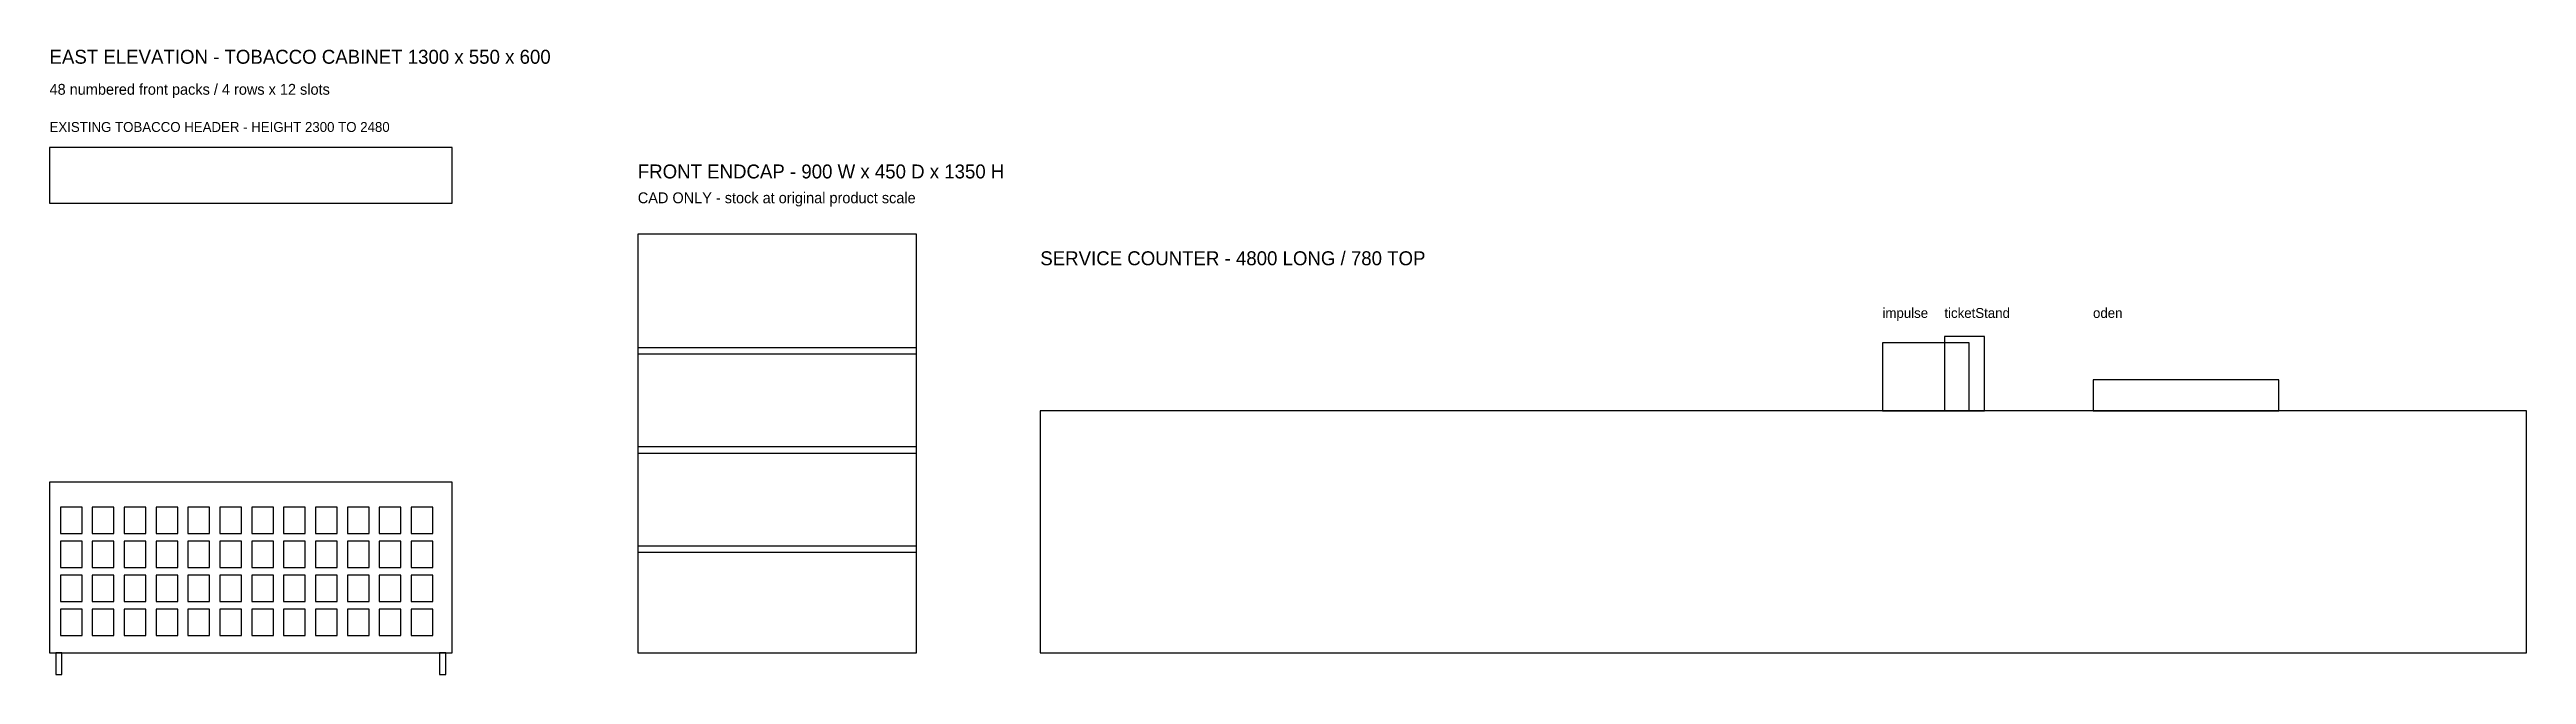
# Model space of a CAD drawing. Header units: millimetres. Extents: x 0 to 8000, y -70 to 1946.
import ezdxf

# ---------------------------------------------------------------- set-up
doc = ezdxf.new("R2010")
doc.units = ezdxf.units.MM
for name, color, linetype in [('DIMENSIONS', 4, 'Continuous'), ('FIXTURE', 7, 'Continuous'), ('PACKS', 3, 'Continuous'), ('PROPOSAL', 2, 'Continuous')]:
    doc.layers.add(name, color=color, linetype=linetype)

msp = doc.modelspace()

# ---------------------------------------------------------------- linework, layer by layer
at = {"layer": 'FIXTURE'}
for points in [[(0, 1450), (1300, 1450), (1300, 1630), (0, 1630)], [(5920, 780), (6200, 780), (6200, 1000), (5920, 1000)], [(6120, 780), (6250, 780), (6250, 1020), (6120, 1020)], [(6600, 780), (7200, 780), (7200, 880), (6600, 880)], [(3200, 0), (8000, 0), (8000, 780), (3200, 780)], [(0, 0), (1300, 0), (1300, 550), (0, 550)], [(20, -70), (40, -70), (40, 0), (20, 0)], [(1260, -70), (1280, -70), (1280, 0), (1260, 0)]]:
    msp.add_lwpolyline(points, close=True, dxfattribs=at)
at = {"layer": 'PACKS'}
for points in [[(35, 385), (105, 385), (105, 470), (35, 470)], [(138, 385), (208, 385), (208, 470), (138, 470)], [(241, 385), (311, 385), (311, 470), (241, 470)], [(344, 385), (414, 385), (414, 470), (344, 470)], [(447, 385), (517, 385), (517, 470), (447, 470)], [(550, 385), (620, 385), (620, 470), (550, 470)], [(653, 385), (723, 385), (723, 470), (653, 470)], [(756, 385), (826, 385), (826, 470), (756, 470)], [(859, 385), (929, 385), (929, 470), (859, 470)], [(962, 385), (1032, 385), (1032, 470), (962, 470)], [(1065, 385), (1135, 385), (1135, 470), (1065, 470)], [(1168, 385), (1238, 385), (1238, 470), (1168, 470)], [(35, 275), (105, 275), (105, 360), (35, 360)], [(138, 275), (208, 275), (208, 360), (138, 360)], [(241, 275), (311, 275), (311, 360), (241, 360)], [(344, 275), (414, 275), (414, 360), (344, 360)], [(447, 275), (517, 275), (517, 360), (447, 360)], [(550, 275), (620, 275), (620, 360), (550, 360)], [(653, 275), (723, 275), (723, 360), (653, 360)], [(756, 275), (826, 275), (826, 360), (756, 360)], [(859, 275), (929, 275), (929, 360), (859, 360)], [(962, 275), (1032, 275), (1032, 360), (962, 360)], [(1065, 275), (1135, 275), (1135, 360), (1065, 360)], [(1168, 275), (1238, 275), (1238, 360), (1168, 360)], [(35, 165), (105, 165), (105, 250), (35, 250)], [(138, 165), (208, 165), (208, 250), (138, 250)], [(241, 165), (311, 165), (311, 250), (241, 250)], [(344, 165), (414, 165), (414, 250), (344, 250)], [(447, 165), (517, 165), (517, 250), (447, 250)], [(550, 165), (620, 165), (620, 250), (550, 250)], [(653, 165), (723, 165), (723, 250), (653, 250)], [(756, 165), (826, 165), (826, 250), (756, 250)], [(859, 165), (929, 165), (929, 250), (859, 250)], [(962, 165), (1032, 165), (1032, 250), (962, 250)], [(1065, 165), (1135, 165), (1135, 250), (1065, 250)], [(1168, 165), (1238, 165), (1238, 250), (1168, 250)], [(35, 55), (105, 55), (105, 140), (35, 140)], [(138, 55), (208, 55), (208, 140), (138, 140)], [(241, 55), (311, 55), (311, 140), (241, 140)], [(344, 55), (414, 55), (414, 140), (344, 140)], [(447, 55), (517, 55), (517, 140), (447, 140)], [(550, 55), (620, 55), (620, 140), (550, 140)], [(653, 55), (723, 55), (723, 140), (653, 140)], [(756, 55), (826, 55), (826, 140), (756, 140)], [(859, 55), (929, 55), (929, 140), (859, 140)], [(962, 55), (1032, 55), (1032, 140), (962, 140)], [(1065, 55), (1135, 55), (1135, 140), (1065, 140)], [(1168, 55), (1238, 55), (1238, 140), (1168, 140)]]:
    msp.add_lwpolyline(points, close=True, dxfattribs=at)
at = {"layer": 'PROPOSAL'}
for points in [[(1900, 0), (2800, 0), (2800, 1350), (1900, 1350)], [(1900, 964), (2800, 964), (2800, 984), (1900, 984)], [(1900, 644), (2800, 644), (2800, 664), (1900, 664)], [(1900, 324), (2800, 324), (2800, 344), (1900, 344)]]:
    msp.add_lwpolyline(points, close=True, dxfattribs=at)

# ---------------------------------------------------------------- texts
at = {"layer": 'DIMENSIONS'}
for s, height, p in [('EAST ELEVATION - TOBACCO CABINET 1300 x 550 x 600', 45, (0, 1900)), ('48 numbered front packs / 4 rows x 12 slots', 35, (0, 1800)), ('EXISTING TOBACCO HEADER - HEIGHT 2300 TO 2480', 32, (0, 1680)), ('FRONT ENDCAP - 900 W x 450 D x 1350 H', 45, (1900, 1530)), ('CAD ONLY - stock at original product scale', 35, (1900, 1450)), ('SERVICE COUNTER - 4800 LONG / 780 TOP', 45, (3200, 1250)), ('impulse', 32, (5920, 1080)), ('ticketStand', 32, (6120, 1080)), ('oden', 32, (6600, 1080))]:
    msp.add_text(s, height=height, dxfattribs=at).set_placement(p)

doc.saveas('drawing.dxf')
